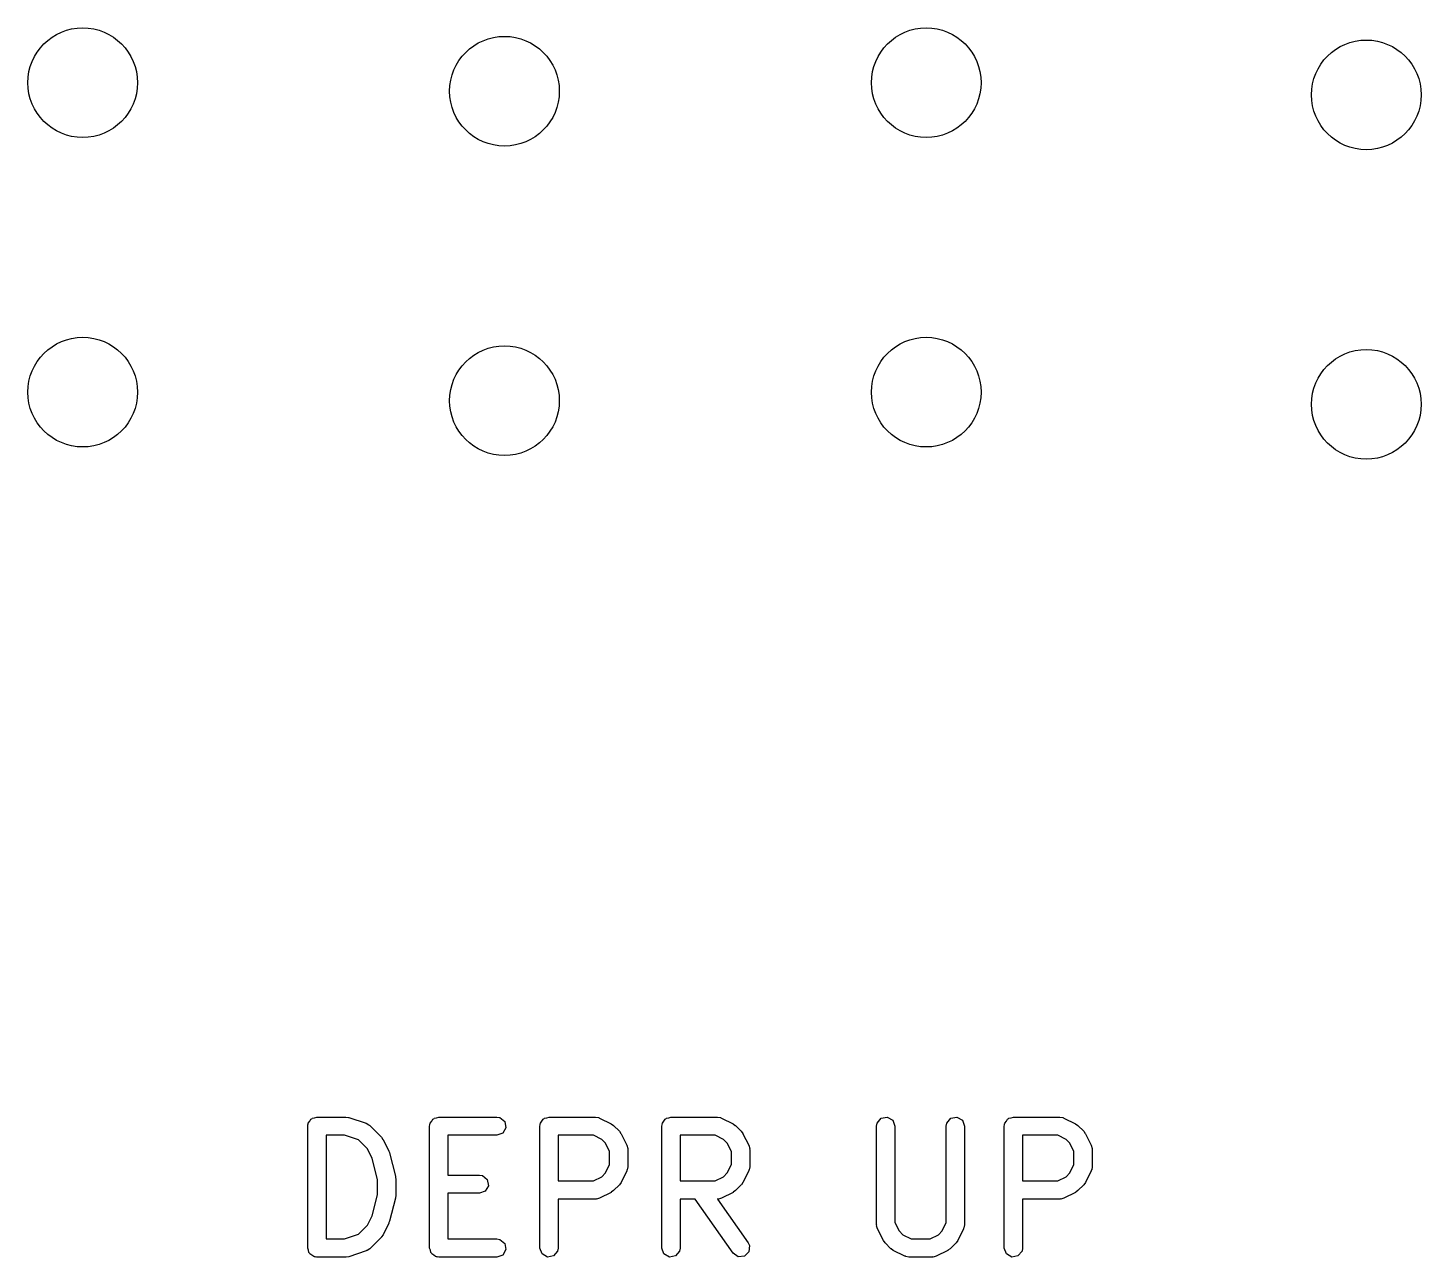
# Model space of a CAD drawing. Extents: x 36 to 247, y -101 to -40.
# Drawn here: x 227.22 to 238.65, y -58.52 to -48.43 of the extents above; entities that cross this region are included whole.
import ezdxf

# ---------------------------------------------------------------- set-up
doc = ezdxf.new("R2010")
doc.units = 0
doc.layers.add('BLACK', color=7, linetype='CONTINUOUS')

msp = doc.modelspace()

# ---------------------------------------------------------------- linework, layer by layer
at = {"layer": 'BLACK', "linetype": 'CONTINUOUS'}
for p, q in [((229.553452, -57.379867), (229.572643, -57.376482)), ((229.572643, -57.376482), (229.590952, -57.369819)), ((229.590952, -57.369819), (229.829047, -57.369819)), ((229.829047, -57.369819), (229.851129, -57.373712)), ((229.851129, -57.373712), (229.852764, -57.373668)), ((229.852764, -57.373668), (229.995621, -57.421287)), ((230.553452, -57.379867), (230.572643, -57.376482)), ((230.572643, -57.376482), (230.590952, -57.369819)), ((230.590952, -57.369819), (231.067142, -57.369819)), ((231.067142, -57.369819), (231.092794, -57.374342)), ((231.092794, -57.374342), (231.132094, -57.407319)), ((231.458214, -57.379867), (231.477405, -57.376482)), ((231.477405, -57.376482), (231.495714, -57.369819)), ((231.495714, -57.369819), (231.876666, -57.369819)), ((231.876666, -57.369819), (231.902318, -57.374342)), ((231.902318, -57.374342), (231.905753, -57.377224)), ((231.905753, -57.377224), (231.910207, -57.377737)), ((231.910207, -57.377737), (232.005445, -57.425356)), ((232.458214, -57.379867), (232.477405, -57.376482)), ((232.477405, -57.376482), (232.495714, -57.369819)), ((232.495714, -57.369819), (232.876666, -57.369819)), ((232.876666, -57.369819), (232.902318, -57.374342)), ((232.902318, -57.374342), (232.905753, -57.377224)), ((232.905753, -57.377224), (232.910207, -57.377737)), ((232.910207, -57.377737), (233.005445, -57.425356)), ((234.220119, -57.379867), (234.270643, -57.370958)), ((234.270643, -57.370958), (234.315072, -57.39661)), ((234.791547, -57.379867), (234.842071, -57.370958)), ((234.842071, -57.370958), (234.8865, -57.39661)), ((235.267738, -57.379867), (235.286929, -57.376482)), ((235.286929, -57.376482), (235.305238, -57.369819)), ((235.305238, -57.369819), (235.68619, -57.369819)), ((235.68619, -57.369819), (235.711842, -57.374342)), ((235.711842, -57.374342), (235.715277, -57.377224)), ((235.715277, -57.377224), (235.719731, -57.377737)), ((235.719731, -57.377737), (235.814969, -57.425356)), ((229.515952, -57.444819), (229.517669, -57.435077)), ((229.515952, -58.444819), (229.515952, -57.444819)), ((229.517091, -57.431795), (229.518757, -57.428909)), ((229.517669, -57.435077), (229.517091, -57.431795)), ((229.518757, -57.428909), (229.520475, -57.419167)), ((229.520475, -57.419167), (229.533, -57.404239)), ((229.533, -57.404239), (229.542743, -57.387366)), ((229.542743, -57.387366), (229.549101, -57.385051)), ((229.549101, -57.385051), (229.553452, -57.379867)), ((229.995621, -57.421287), (230.018526, -57.433689)), ((230.018526, -57.433689), (230.020873, -57.43751)), ((230.020873, -57.43751), (230.024937, -57.439405)), ((230.024937, -57.439405), (230.120175, -57.534643)), ((230.515952, -57.444819), (230.517669, -57.435077)), ((230.515952, -58.444819), (230.515952, -57.444819)), ((230.517091, -57.431795), (230.518757, -57.428909)), ((230.517669, -57.435077), (230.517091, -57.431795)), ((230.518757, -57.428909), (230.520475, -57.419167)), ((230.520475, -57.419167), (230.533, -57.404239)), ((230.533, -57.404239), (230.542743, -57.387366)), ((230.542743, -57.387366), (230.549101, -57.385051)), ((230.549101, -57.385051), (230.553452, -57.379867)), ((231.141003, -57.457843), (231.115351, -57.502272)), ((231.132094, -57.407319), (231.141003, -57.457843)), ((231.420714, -57.444819), (231.422431, -57.435077)), ((231.420714, -58.444819), (231.420714, -57.444819)), ((231.421853, -57.431795), (231.423519, -57.428909)), ((231.422431, -57.435077), (231.421853, -57.431795)), ((231.423519, -57.428909), (231.425237, -57.419167)), ((231.425237, -57.419167), (231.437762, -57.404239)), ((231.437762, -57.404239), (231.447505, -57.387366)), ((231.447505, -57.387366), (231.453863, -57.385051)), ((231.453863, -57.385051), (231.458214, -57.379867)), ((232.005445, -57.425356), (232.023455, -57.438714)), ((232.023455, -57.438714), (232.024937, -57.439405)), ((232.024937, -57.439405), (232.072556, -57.487024)), ((232.072556, -57.487024), (232.085415, -57.50539)), ((232.420714, -57.444819), (232.422431, -57.435077)), ((232.420714, -58.444819), (232.420714, -57.444819)), ((232.421853, -57.431795), (232.423519, -57.428909)), ((232.422431, -57.435077), (232.421853, -57.431795)), ((232.423519, -57.428909), (232.425237, -57.419167)), ((232.425237, -57.419167), (232.437762, -57.404239)), ((232.437762, -57.404239), (232.447505, -57.387366)), ((232.447505, -57.387366), (232.453863, -57.385051)), ((232.453863, -57.385051), (232.458214, -57.379867)), ((233.005445, -57.425356), (233.023455, -57.438714)), ((233.023455, -57.438714), (233.024937, -57.439405)), ((233.024937, -57.439405), (233.072556, -57.487024)), ((233.072556, -57.487024), (233.085415, -57.50539)), ((234.182619, -57.444819), (234.187142, -57.419167)), ((234.182619, -58.254342), (234.182619, -57.444819)), ((234.187142, -57.419167), (234.220119, -57.379867)), ((234.315072, -57.39661), (234.332619, -57.444819)), ((234.332619, -57.444819), (234.332619, -58.236637)), ((234.754047, -57.444819), (234.75857, -57.419167)), ((234.754047, -58.236637), (234.754047, -57.444819)), ((234.75857, -57.419167), (234.791547, -57.379867)), ((234.8865, -57.39661), (234.904047, -57.444819)), ((234.904047, -57.444819), (234.904047, -58.254342)), ((235.230238, -57.444819), (235.231955, -57.435077)), ((235.230238, -58.444819), (235.230238, -57.444819)), ((235.231377, -57.431795), (235.233043, -57.428909)), ((235.231955, -57.435077), (235.231377, -57.431795)), ((235.233043, -57.428909), (235.234761, -57.419167)), ((235.234761, -57.419167), (235.247286, -57.404239)), ((235.247286, -57.404239), (235.257029, -57.387366)), ((235.257029, -57.387366), (235.263387, -57.385051)), ((235.263387, -57.385051), (235.267738, -57.379867)), ((235.814969, -57.425356), (235.832979, -57.438714)), ((235.832979, -57.438714), (235.834461, -57.439405)), ((235.834461, -57.439405), (235.88208, -57.487024)), ((235.88208, -57.487024), (235.894939, -57.50539)), ((229.816877, -57.519819), (229.665952, -57.519819)), ((229.665952, -57.519819), (229.665952, -58.369819)), ((229.93139, -57.55799), (229.816877, -57.519819)), ((230.005503, -57.632103), (229.93139, -57.55799)), ((230.120175, -57.534643), (230.133037, -57.553011)), ((230.133037, -57.553011), (230.134224, -57.554135)), ((230.134224, -57.554135), (230.181843, -57.649373)), ((231.067142, -57.519819), (230.665952, -57.519819)), ((230.665952, -57.519819), (230.665952, -57.846009)), ((231.115351, -57.502272), (231.067142, -57.519819)), ((231.858961, -57.519819), (231.570714, -57.519819)), ((231.570714, -57.519819), (231.570714, -57.893628)), ((231.927477, -57.554077), (231.858961, -57.519819)), ((231.957884, -57.584484), (231.927477, -57.554077)), ((231.992142, -57.653), (231.957884, -57.584484)), ((232.085415, -57.50539), (232.086605, -57.506516)), ((232.086605, -57.506516), (232.134224, -57.601754)), ((232.134224, -57.601754), (232.14165, -57.62672)), ((232.858961, -57.519819), (232.570714, -57.519819)), ((232.570714, -57.519819), (232.570714, -57.893628)), ((232.927477, -57.554077), (232.858961, -57.519819)), ((232.957884, -57.584484), (232.927477, -57.554077)), ((232.992142, -57.653), (232.957884, -57.584484)), ((233.085415, -57.50539), (233.086605, -57.506516)), ((233.086605, -57.506516), (233.134224, -57.601754)), ((233.134224, -57.601754), (233.14165, -57.62672)), ((235.668485, -57.519819), (235.380238, -57.519819)), ((235.380238, -57.519819), (235.380238, -57.893628)), ((235.737001, -57.554077), (235.668485, -57.519819)), ((235.767408, -57.584484), (235.737001, -57.554077)), ((235.801666, -57.653), (235.767408, -57.584484)), ((235.894939, -57.50539), (235.896129, -57.506516)), ((235.896129, -57.506516), (235.943748, -57.601754)), ((235.943748, -57.601754), (235.951174, -57.62672)), ((230.043996, -57.70909), (230.005503, -57.632103)), ((230.08738, -57.882624), (230.043996, -57.70909)), ((230.181843, -57.649373), (230.185533, -57.661779)), ((230.185533, -57.661779), (230.187522, -57.664724)), ((230.187522, -57.664724), (230.235141, -57.8552)), ((231.992142, -57.760447), (231.992142, -57.653)), ((232.14165, -57.62672), (232.140608, -57.631081)), ((232.140608, -57.631081), (232.142142, -57.635295)), ((232.142142, -57.635295), (232.142142, -57.778152)), ((232.992142, -57.760447), (232.992142, -57.653)), ((233.14165, -57.62672), (233.140608, -57.631081)), ((233.140608, -57.631081), (233.142142, -57.635295)), ((233.142142, -57.635295), (233.142142, -57.778152)), ((235.801666, -57.760447), (235.801666, -57.653)), ((235.951174, -57.62672), (235.950132, -57.631081)), ((235.950132, -57.631081), (235.951666, -57.635295)), ((235.951666, -57.635295), (235.951666, -57.778152)), ((231.927477, -57.85937), (231.957884, -57.828963)), ((231.957884, -57.828963), (231.992142, -57.760447)), ((232.134224, -57.811693), (232.086605, -57.906931)), ((232.134736, -57.807239), (232.134224, -57.811693)), ((232.137619, -57.803804), (232.134736, -57.807239)), ((232.142142, -57.778152), (232.137619, -57.803804)), ((232.927477, -57.85937), (232.957884, -57.828963)), ((232.957884, -57.828963), (232.992142, -57.760447)), ((233.134224, -57.811693), (233.086605, -57.906931)), ((233.134736, -57.807239), (233.134224, -57.811693)), ((233.137619, -57.803804), (233.134736, -57.807239)), ((233.142142, -57.778152), (233.137619, -57.803804)), ((235.737001, -57.85937), (235.767408, -57.828963)), ((235.767408, -57.828963), (235.801666, -57.760447)), ((235.943748, -57.811693), (235.896129, -57.906931)), ((235.94426, -57.807239), (235.943748, -57.811693)), ((235.947143, -57.803804), (235.94426, -57.807239)), ((235.951666, -57.778152), (235.947143, -57.803804)), ((230.08738, -58.007013), (230.08738, -57.882624)), ((230.235141, -57.8552), (230.236194, -57.870132)), ((230.236194, -57.870132), (230.23738, -57.87339)), ((230.23738, -57.87339), (230.23738, -58.016247)), ((230.665952, -57.846009), (230.924285, -57.846009)), ((230.924285, -57.846009), (230.949937, -57.850532)), ((230.949937, -57.850532), (230.989237, -57.883509)), ((230.998146, -57.934033), (230.972494, -57.978462)), ((230.989237, -57.883509), (230.998146, -57.934033)), ((231.570714, -57.893628), (231.858961, -57.893628)), ((231.858961, -57.893628), (231.927477, -57.85937)), ((232.072556, -57.926423), (232.024937, -57.974042)), ((232.073247, -57.924941), (232.072556, -57.926423)), ((232.086605, -57.906931), (232.073247, -57.924941)), ((232.570714, -57.893628), (232.858961, -57.893628)), ((232.858961, -57.893628), (232.927477, -57.85937)), ((233.072556, -57.926423), (233.024937, -57.974042)), ((233.073247, -57.924941), (233.072556, -57.926423)), ((233.086605, -57.906931), (233.073247, -57.924941)), ((235.380238, -57.893628), (235.668485, -57.893628)), ((235.668485, -57.893628), (235.737001, -57.85937)), ((235.88208, -57.926423), (235.834461, -57.974042)), ((235.882771, -57.924941), (235.88208, -57.926423)), ((235.896129, -57.906931), (235.882771, -57.924941)), ((230.043996, -58.180547), (230.08738, -58.007013)), ((230.235141, -58.034437), (230.187522, -58.224913)), ((230.23738, -58.016247), (230.23478, -58.030988)), ((230.23478, -58.030988), (230.235141, -58.034437)), ((230.924285, -57.996009), (230.665952, -57.996009)), ((230.665952, -57.996009), (230.665952, -58.369819)), ((230.972494, -57.978462), (230.924285, -57.996009)), ((231.876666, -58.043628), (231.570714, -58.043628)), ((231.570714, -58.043628), (231.570714, -58.444819)), ((231.880879, -58.042094), (231.876666, -58.043628)), ((231.88524, -58.043136), (231.880879, -58.042094)), ((231.910207, -58.03571), (231.88524, -58.043136)), ((232.005445, -57.988091), (231.910207, -58.03571)), ((232.00657, -57.986901), (232.005445, -57.988091)), ((232.024937, -57.974042), (232.00657, -57.986901)), ((232.69476, -58.043628), (232.570714, -58.043628)), ((232.570714, -58.043628), (232.570714, -58.444819)), ((233.0057, -58.487829), (232.69476, -58.043628)), ((232.880879, -58.042094), (232.877615, -58.043282)), ((232.877615, -58.043282), (233.128585, -58.40181)), ((232.88524, -58.043136), (232.880879, -58.042094)), ((232.910207, -58.03571), (232.88524, -58.043136)), ((233.005445, -57.988091), (232.910207, -58.03571)), ((233.00657, -57.986901), (233.005445, -57.988091)), ((233.024937, -57.974042), (233.00657, -57.986901)), ((235.68619, -58.043628), (235.380238, -58.043628)), ((235.380238, -58.043628), (235.380238, -58.444819)), ((235.690403, -58.042094), (235.68619, -58.043628)), ((235.694764, -58.043136), (235.690403, -58.042094)), ((235.719731, -58.03571), (235.694764, -58.043136)), ((235.814969, -57.988091), (235.719731, -58.03571)), ((235.816094, -57.986901), (235.814969, -57.988091)), ((235.834461, -57.974042), (235.816094, -57.986901)), ((229.93139, -58.331647), (230.005502, -58.257534)), ((230.005502, -58.257534), (230.043996, -58.180547)), ((230.181843, -58.240264), (230.134224, -58.335502)), ((230.182249, -58.236735), (230.181843, -58.240264)), ((230.187522, -58.224913), (230.182249, -58.236735)), ((234.184152, -58.258555), (234.182619, -58.254342)), ((234.183111, -58.262916), (234.184152, -58.258555)), ((234.190537, -58.287883), (234.183111, -58.262916)), ((234.238156, -58.383121), (234.190537, -58.287883)), ((234.332619, -58.236637), (234.366877, -58.305153)), ((234.719788, -58.305153), (234.754047, -58.236637)), ((234.896129, -58.287883), (234.84851, -58.383121)), ((234.896641, -58.283429), (234.896129, -58.287883)), ((234.899524, -58.279994), (234.896641, -58.283429)), ((234.904047, -58.254342), (234.899524, -58.279994)), ((229.665952, -58.369819), (229.816877, -58.369819)), ((229.816877, -58.369819), (229.93139, -58.331647)), ((230.120176, -58.354993), (230.024937, -58.450233)), ((230.120867, -58.35351), (230.120176, -58.354993)), ((230.134224, -58.335502), (230.120867, -58.35351)), ((230.665952, -58.369819), (231.067142, -58.369819)), ((231.067142, -58.369819), (231.092794, -58.374342)), ((231.092794, -58.374342), (231.132094, -58.407319)), ((233.128585, -58.40181), (233.13959, -58.425418)), ((234.239344, -58.384246), (234.238156, -58.383121)), ((234.252204, -58.402612), (234.239344, -58.384246)), ((234.299823, -58.450232), (234.252204, -58.402612)), ((234.366877, -58.305153), (234.397284, -58.335561)), ((234.397284, -58.335561), (234.4658, -58.369819)), ((234.4658, -58.369819), (234.620866, -58.369819)), ((234.620866, -58.369819), (234.689381, -58.335561)), ((234.689381, -58.335561), (234.719788, -58.305153)), ((234.834461, -58.402613), (234.786843, -58.450232)), ((234.835151, -58.401131), (234.834461, -58.402613)), ((234.84851, -58.383121), (234.835151, -58.401131)), ((229.522615, -58.463127), (229.515952, -58.444819)), ((229.526, -58.482319), (229.522615, -58.463127)), ((229.531184, -58.486669), (229.526, -58.482319)), ((229.533499, -58.493028), (229.531184, -58.486669)), ((229.550372, -58.50277), (229.533499, -58.493028)), ((229.5653, -58.515296), (229.550372, -58.50277)), ((229.575042, -58.517013), (229.5653, -58.515296)), ((229.577928, -58.51868), (229.575042, -58.517013)), ((229.58121, -58.518101), (229.577928, -58.51868)), ((229.590952, -58.519819), (229.58121, -58.518101)), ((229.829047, -58.519819), (229.590952, -58.519819)), ((229.830585, -58.519258), (229.829047, -58.519819)), ((229.852764, -58.51597), (229.830585, -58.519258)), ((229.995621, -58.468351), (229.852764, -58.51597)), ((229.999133, -58.465563), (229.995621, -58.468351)), ((230.0036, -58.465173), (229.999133, -58.465563)), ((230.024937, -58.450233), (230.0036, -58.465173)), ((230.522615, -58.463127), (230.515952, -58.444819)), ((230.526, -58.482319), (230.522615, -58.463127)), ((230.531184, -58.486669), (230.526, -58.482319)), ((230.533499, -58.493028), (230.531184, -58.486669)), ((230.550372, -58.50277), (230.533499, -58.493028)), ((230.5653, -58.515296), (230.550372, -58.50277)), ((230.575042, -58.517013), (230.5653, -58.515296)), ((230.577928, -58.51868), (230.575042, -58.517013)), ((230.58121, -58.518101), (230.577928, -58.51868)), ((230.590952, -58.519819), (230.58121, -58.518101)), ((231.067142, -58.519819), (230.590952, -58.519819)), ((231.115351, -58.502272), (231.067142, -58.519819)), ((231.141003, -58.457843), (231.115351, -58.502272)), ((231.132094, -58.407319), (231.141003, -58.457843)), ((231.438261, -58.493028), (231.420714, -58.444819)), ((231.48269, -58.51868), (231.438261, -58.493028)), ((231.533214, -58.509771), (231.48269, -58.51868)), ((231.566191, -58.470471), (231.533214, -58.509771)), ((231.570714, -58.444819), (231.566191, -58.470471)), ((232.438261, -58.493028), (232.420714, -58.444819)), ((232.48269, -58.51868), (232.438261, -58.493028)), ((232.533214, -58.509771), (232.48269, -58.51868)), ((232.566191, -58.470471), (232.533214, -58.509771)), ((232.570714, -58.444819), (232.566191, -58.470471)), ((233.047721, -58.517261), (233.0057, -58.487829)), ((233.098829, -58.512797), (233.047721, -58.517261)), ((233.135111, -58.476525), (233.098829, -58.512797)), ((233.13959, -58.425418), (233.135111, -58.476525)), ((234.301304, -58.450922), (234.299823, -58.450232)), ((234.319316, -58.464282), (234.301304, -58.450922)), ((234.414554, -58.511901), (234.319316, -58.464282)), ((234.419007, -58.512413), (234.414554, -58.511901)), ((234.422443, -58.515296), (234.419007, -58.512413)), ((234.448095, -58.519819), (234.422443, -58.515296)), ((234.638571, -58.519819), (234.448095, -58.519819)), ((234.642784, -58.518285), (234.638571, -58.519819)), ((234.647145, -58.519327), (234.642784, -58.518285)), ((234.672112, -58.511901), (234.647145, -58.519327)), ((234.76735, -58.464282), (234.672112, -58.511901)), ((234.768474, -58.463094), (234.76735, -58.464282)), ((234.786843, -58.450232), (234.768474, -58.463094)), ((235.247785, -58.493028), (235.230238, -58.444819)), ((235.292214, -58.51868), (235.247785, -58.493028)), ((235.342738, -58.509771), (235.292214, -58.51868)), ((235.375715, -58.470471), (235.342738, -58.509771)), ((235.380238, -58.444819), (235.375715, -58.470471))]:
    msp.add_line(p, q, dxfattribs=at)
at = {"layer": 'BLACK'}
for centre in [(227.67, -48.88), (234.59, -48.88), (231.13, -48.95), (238.2, -48.98), (227.67, -51.42), (234.59, -51.42), (231.13, -51.49), (238.2, -51.52)]:
    msp.add_circle(centre, 0.45, dxfattribs=at)

doc.saveas('drawing.dxf')
